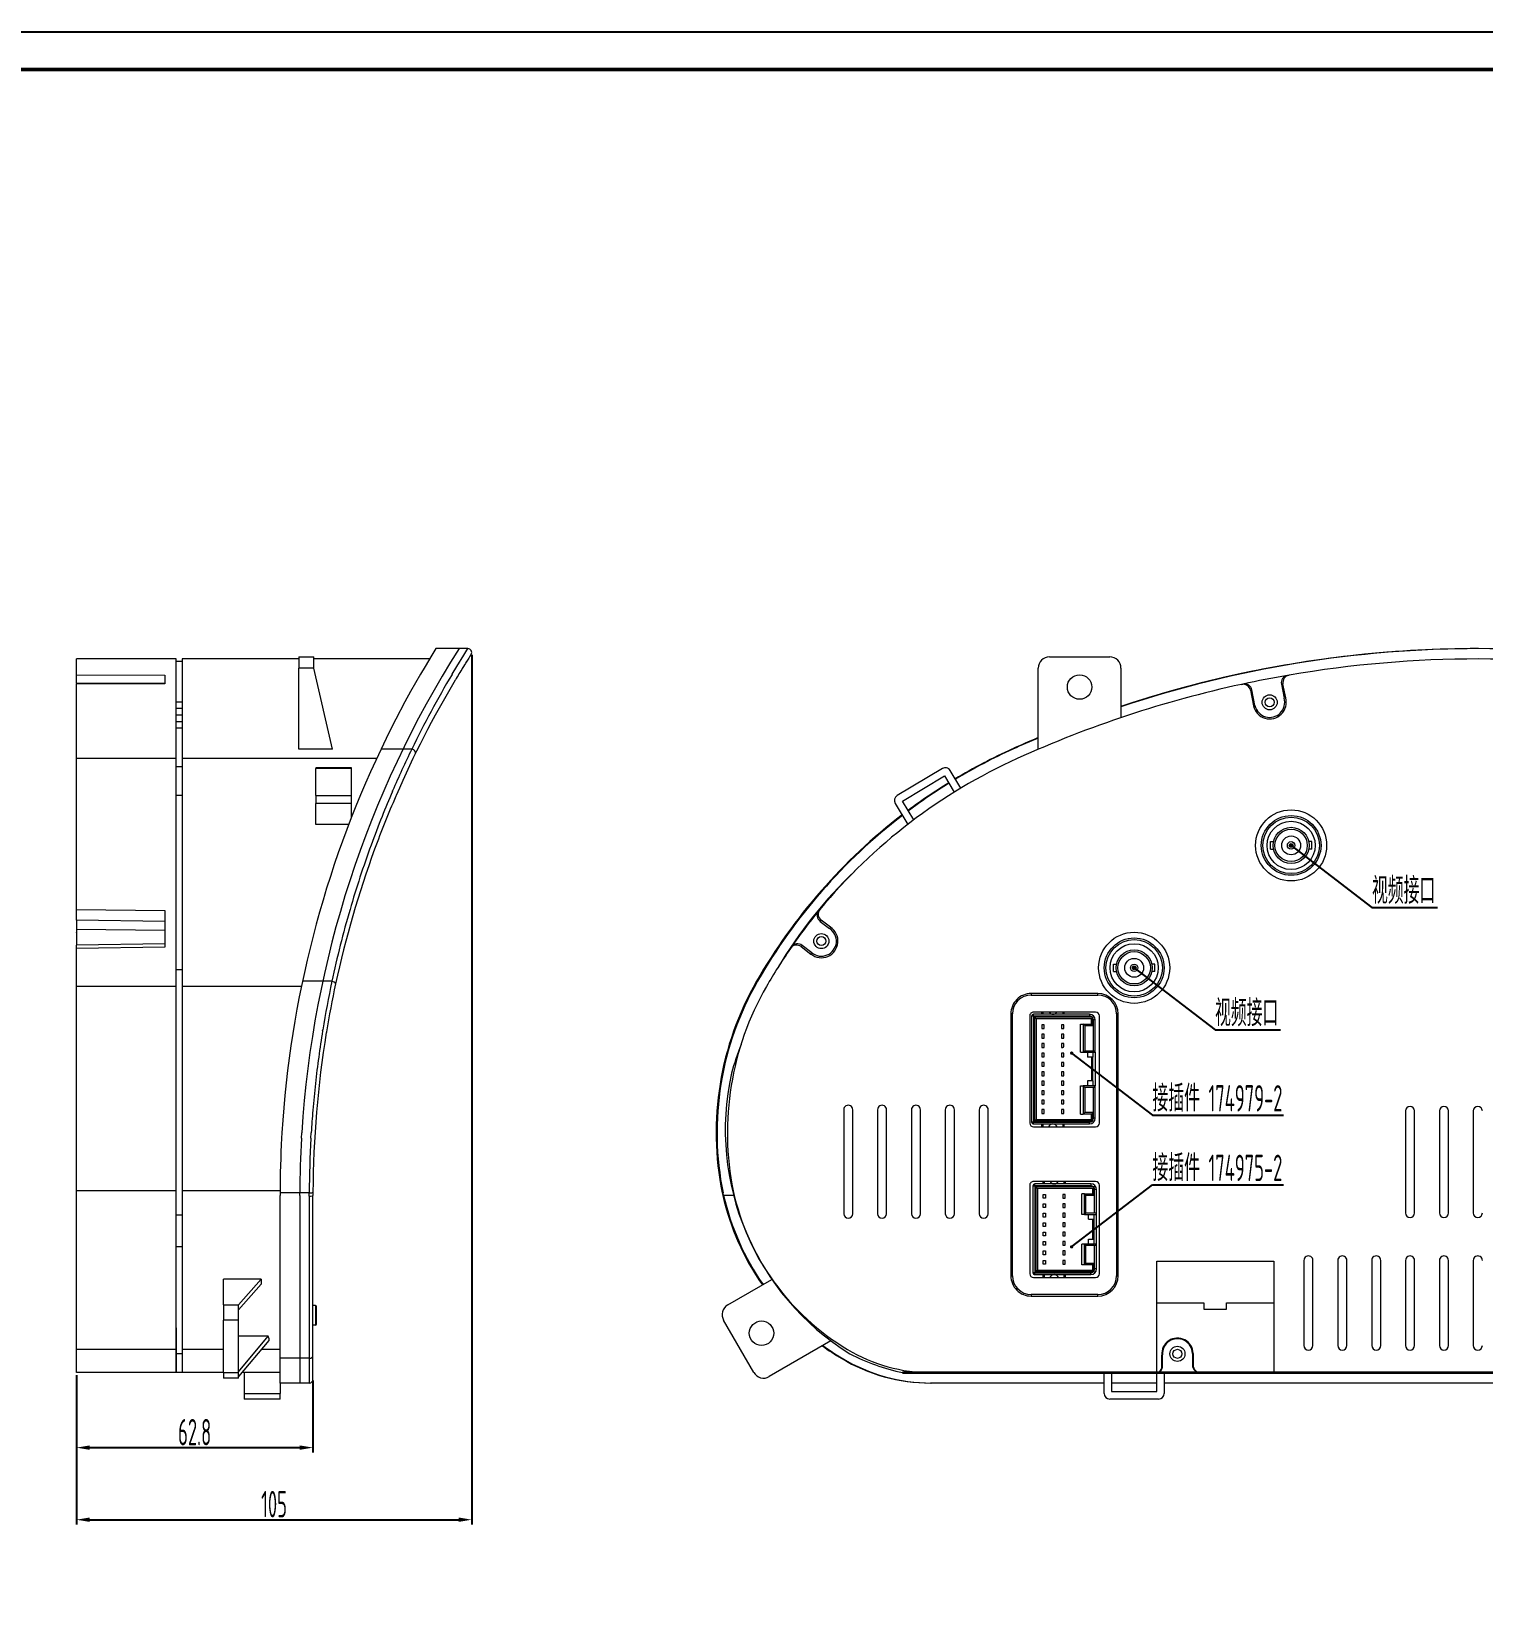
# Model space of a CAD drawing. Header units: millimetres. Extents: x 2768 to 3957, y 940 to 1781.
# Drawn here: x 3321.5 to 3707, y 1360.7 to 1781.2 of the extents above; entities that cross this region are included whole.
import ezdxf

# ---------------------------------------------------------------- set-up
doc = ezdxf.new("R2010")
doc.units = ezdxf.units.MM
for name, color, linetype, lineweight in [('尺寸标注', 2, 'Continuous', 25), ('文字标注', 3, 'Continuous', 25), ('粗实线', 7, 'Continuous', 50), ('细实线', 4, 'Continuous', 25)]:
    doc.layers.add(name, color=color, linetype=linetype, lineweight=lineweight)
doc.styles.add('SGW', font='gbenor.shx', dxfattribs={"width": 0.6, "bigfont": 'hztxt.shx'})
doc.dimstyles.new('线性', dxfattribs={"dimtxt": 7, "dimasz": 3.5, "dimexe": 1.25, "dimexo": 0.625, "dimtad": 1, "dimdsep": 46, "dimtxsty": 'SGW', "dimcen": 2.5, "dimadec": 0, "dimazin": 0, "dimtfac": 1, "dimtmove": 0, "dimatfit": 3, "dimfxl": 0, "dimarcsym": 0})

# ---------------------------------------------------------------- blocks, each defined once
blk = doc.blocks.new('*D8')
at = {"layer": 'Defpoints', "color": 0, "transparency": 16777216}
for p in [(3333.44, 1425.17), (3396.29, 1423.68), (3396.29, 1405.27)]:
    blk.add_point(p, dxfattribs=at)
at = {"layer": '尺寸标注', "color": 0, "lineweight": -2, "transparency": 16777216}
for p, q in [((3333.44, 1424.55), (3333.44, 1404.02)), ((3396.29, 1423.06), (3396.29, 1404.02)), ((3336.94, 1405.27), (3392.79, 1405.27))]:
    blk.add_line(p, q, dxfattribs=at)
at = {"layer": '尺寸标注', "color": 0, "transparency": 16777216}
for points in [[(3336.94, 1405.85), (3336.94, 1404.69), (3333.44, 1405.27)], [(3392.79, 1405.85), (3392.79, 1404.69), (3396.29, 1405.27)]]:
    blk.add_solid(points, dxfattribs=at)
at = {"layer": '尺寸标注', "color": 0, "transparency": 16777216, "insert": (3364.86, 1409.39), "char_height": 7, "attachment_point": 5, "style": 'SGW'}
blk.add_mtext('62.8', dxfattribs=at)
blk = doc.blocks.new('*D9')
at = {"layer": 'Defpoints', "color": 0, "transparency": 16777216}
for p in [(3438.46, 1616.42), (3333.44, 1424.55), (3438.46, 1386.13)]:
    blk.add_point(p, dxfattribs=at)
at = {"layer": '尺寸标注', "color": 0, "lineweight": -2, "transparency": 16777216}
for p, q in [((3438.46, 1615.8), (3438.46, 1384.88)), ((3333.44, 1423.92), (3333.44, 1384.88)), ((3336.94, 1386.13), (3434.96, 1386.13))]:
    blk.add_line(p, q, dxfattribs=at)
at = {"layer": '尺寸标注', "color": 0, "transparency": 16777216}
for points in [[(3336.94, 1386.72), (3336.94, 1385.55), (3333.44, 1386.13)], [(3434.96, 1386.72), (3434.96, 1385.55), (3438.46, 1386.13)]]:
    blk.add_solid(points, dxfattribs=at)
at = {"layer": '尺寸标注', "color": 0, "transparency": 16777216, "insert": (3385.95, 1390.26), "char_height": 7, "attachment_point": 5, "style": 'SGW'}
blk.add_mtext('105', dxfattribs=at)

msp = doc.modelspace()

# ---------------------------------------------------------------- linework, layer by layer
at = {"layer": '粗实线', "color": 7, "lineweight": 0}
for p, q in [((3392.539, 1615.225), (3392.539, 1612.225)), ((3392.539, 1615.225), (3396.539, 1615.225)), ((3396.539, 1612.225), (3396.539, 1615.225)), ((3435.129, 1617.425), (3428.929, 1617.425)), ((3437.457, 1617.425), (3435.129, 1617.425)), ((3591.951, 1615.225), (3607.951, 1615.225)), ((3705.813, 1617.425), (3705.699, 1617.425)), ((3705.802, 1617.425), (3705.813, 1617.425)), ((3333.439, 1610.43), (3333.439, 1614.675)), ((3359.939, 1614.675), (3333.439, 1614.675)), ((3359.939, 1588.235), (3359.939, 1614.675)), ((3361.539, 1613.977), (3359.939, 1613.977)), ((3361.539, 1614.675), (3361.539, 1588.235)), ((3392.54, 1614.675), (3361.539, 1614.675)), ((3361.539, 1613.977), (3361.539, 1603.175)), ((3396.539, 1612.225), (3392.539, 1612.225)), ((3392.539, 1590.687), (3392.539, 1612.225)), ((3401.479, 1590.687), (3396.539, 1612.225)), ((3427.247, 1614.675), (3396.54, 1614.675)), ((3433.226, 1610.554), (3433.257, 1610.606)), ((3435.273, 1611.036), (3435.241, 1610.983)), ((3436.271, 1612.661), (3435.961, 1612.166)), ((3588.951, 1590.687), (3588.951, 1612.225)), ((3610.951, 1612.225), (3610.951, 1599.09)), ((3333.439, 1608.202), (3333.439, 1610.43)), ((3333.439, 1610.43), (3356.939, 1610.36)), ((3333.439, 1608.202), (3333.439, 1608.024)), ((3356.939, 1608.132), (3333.439, 1608.202)), ((3356.939, 1608.11), (3333.439, 1608.024)), ((3356.939, 1608.066), (3333.439, 1607.979)), ((3333.439, 1607.979), (3333.439, 1608.024)), ((3333.439, 1588.235), (3333.439, 1607.979)), ((3356.939, 1610.36), (3356.939, 1608.066)), ((3434.116, 1609.118), (3434.085, 1609.064)), ((3642.954, 1607.926), (3643.358, 1608.013)), ((3645.743, 1606.44), (3645.342, 1606.354)), ((3645.342, 1606.354), (3646.15, 1602.201)), ((3646.551, 1602.286), (3645.743, 1606.44)), ((3653.987, 1608.031), (3653.582, 1607.961)), ((3653.582, 1607.961), (3654.307, 1604.241)), ((3654.706, 1604.334), (3653.987, 1608.031)), ((3655.205, 1610.314), (3655.612, 1610.384)), ((3361.539, 1603.175), (3359.939, 1603.175)), ((3361.539, 1603.175), (3361.539, 1601.571)), ((3646.15, 1602.201), (3646.551, 1602.286)), ((3654.706, 1604.334), (3654.307, 1604.241)), ((3361.539, 1601.571), (3359.939, 1601.571)), ((3361.539, 1599.762), (3359.939, 1599.762)), ((3361.539, 1598.009), (3359.939, 1598.009)), ((3361.539, 1601.571), (3361.539, 1599.762)), ((3361.539, 1599.762), (3361.539, 1598.009)), ((3361.539, 1598.009), (3361.539, 1596.296)), ((3361.539, 1596.296), (3359.939, 1596.296)), ((3361.539, 1596.296), (3361.539, 1595.023)), ((3361.539, 1595.023), (3361.539, 1586.048)), ((3401.479, 1590.687), (3392.539, 1590.687)), ((3420.189, 1590.74), (3414.361, 1590.74)), ((3422.527, 1590.74), (3420.189, 1590.74)), ((3333.439, 1548.171), (3333.439, 1588.235)), ((3359.939, 1588.235), (3333.439, 1588.235)), ((3359.939, 1527.715), (3359.939, 1588.235)), ((3361.539, 1586.048), (3359.939, 1586.048)), ((3361.539, 1588.235), (3361.539, 1527.715)), ((3413.183, 1588.235), (3361.539, 1588.235)), ((3361.539, 1586.048), (3361.539, 1578.444)), ((3397.039, 1585.798), (3397.039, 1585.585)), ((3406.539, 1585.798), (3397.039, 1585.798)), ((3397.039, 1578.395), (3397.039, 1585.585)), ((3406.539, 1585.585), (3397.039, 1585.585)), ((3406.539, 1585.585), (3406.539, 1585.798)), ((3406.539, 1578.395), (3406.539, 1585.585)), ((3563.501, 1585.585), (3551.488, 1578.395)), ((3552.944, 1576.936), (3564.099, 1583.612)), ((3564.099, 1583.612), (3566.667, 1579.323)), ((3568.374, 1580.364), (3565.558, 1585.068)), ((3361.539, 1578.444), (3359.939, 1578.444)), ((3361.539, 1578.444), (3361.539, 1532.176)), ((3397.039, 1578.395), (3397.039, 1577.108)), ((3397.039, 1578.395), (3406.539, 1578.395)), ((3397.039, 1577.108), (3397.039, 1576.338)), ((3406.539, 1577.108), (3406.539, 1578.395)), ((3406.539, 1576.338), (3406.539, 1577.108)), ((3417.373, 1579.476), (3417.456, 1579.669)), ((3418.373, 1578.434), (3418.295, 1578.253)), ((3555.911, 1571.979), (3552.944, 1576.936)), ((3406.539, 1576.338), (3397.039, 1576.338)), ((3397.039, 1570.761), (3397.039, 1576.338)), ((3406.539, 1572.691), (3406.539, 1576.338)), ((3550.972, 1576.338), (3554.31, 1570.761)), ((3405.792, 1570.761), (3397.039, 1570.761)), ((3411.711, 1565.214), (3411.726, 1565.256)), ((3650.651, 1565.175), (3650.651, 1566.175)), ((3650.651, 1566.175), (3651.457, 1566.175)), ((3650.651, 1564.175), (3650.651, 1565.175)), ((3661.651, 1566.175), (3660.846, 1566.175)), ((3661.651, 1565.175), (3661.651, 1566.175)), ((3661.651, 1564.175), (3661.651, 1565.175)), ((3412.665, 1564.172), (3412.656, 1564.147)), ((3650.651, 1564.175), (3651.457, 1564.175)), ((3661.651, 1564.175), (3660.846, 1564.175)), ((3333.439, 1545.302), (3333.439, 1548.171)), ((3333.439, 1548.171), (3356.939, 1547.85)), ((3356.939, 1547.85), (3356.939, 1538.151)), ((3530.699, 1547.873), (3530.964, 1548.194)), ((3333.439, 1545.302), (3333.439, 1542.977)), ((3356.939, 1544.985), (3333.439, 1545.302)), ((3531.297, 1545.325), (3531.036, 1545.008)), ((3531.036, 1545.008), (3533.512, 1543.133)), ((3533.747, 1543.469), (3531.297, 1545.325)), ((3533.747, 1543.469), (3533.512, 1543.133)), ((3333.439, 1542.977), (3333.439, 1539.275)), ((3333.439, 1542.977), (3356.939, 1542.641)), ((3333.44, 1542.087), (3333.439, 1542.111)), ((3333.439, 1542.111), (3333.439, 1542.11)), ((3333.439, 1542.11), (3333.439, 1542.111)), ((3333.439, 1542.11), (3333.439, 1542.111)), ((3333.439, 1542.098), (3333.439, 1542.111)), ((3333.439, 1542.111), (3333.439, 1542.11)), ((3333.439, 1542.11), (3333.439, 1542.111)), ((3333.439, 1542.11), (3333.439, 1542.111)), ((3333.439, 1539.275), (3333.439, 1538.675)), ((3356.939, 1539.013), (3333.439, 1538.675)), ((3333.439, 1537.808), (3333.439, 1538.675)), ((3356.939, 1538.151), (3333.439, 1537.808)), ((3333.439, 1527.715), (3333.439, 1537.808)), ((3523.139, 1537.833), (3523.375, 1538.176)), ((3526.227, 1538.632), (3525.994, 1538.294)), ((3525.994, 1538.294), (3528.583, 1536.333)), ((3528.836, 1536.656), (3526.227, 1538.632)), ((3528.583, 1536.333), (3528.836, 1536.656)), ((3361.539, 1532.176), (3359.939, 1532.176)), ((3361.539, 1532.176), (3361.539, 1490.166)), ((3608.951, 1532.675), (3608.951, 1533.675)), ((3608.951, 1533.675), (3609.756, 1533.675)), ((3608.951, 1531.675), (3608.951, 1532.675)), ((3608.951, 1531.675), (3609.756, 1531.675)), ((3619.951, 1533.675), (3619.146, 1533.675)), ((3619.951, 1531.675), (3619.146, 1531.675)), ((3619.951, 1532.675), (3619.951, 1533.675)), ((3619.951, 1531.675), (3619.951, 1532.675)), ((3333.439, 1488.881), (3333.439, 1527.715)), ((3359.939, 1527.715), (3333.439, 1527.715)), ((3359.939, 1488.881), (3359.939, 1527.715)), ((3361.539, 1527.715), (3361.539, 1488.881)), ((3393.207, 1527.715), (3361.539, 1527.715)), ((3398.861, 1529.085), (3393.493, 1529.085)), ((3401.311, 1529.085), (3398.861, 1529.085)), ((3402.296, 1528.411), (3402.289, 1528.376)), ((3604.801, 1525.844), (3587.101, 1525.844)), ((3587.101, 1525.844), (3587.101, 1525.425)), ((3587.101, 1525.425), (3604.801, 1525.425)), ((3604.801, 1525.425), (3604.801, 1525.844)), ((3582.101, 1520.425), (3581.682, 1520.425)), ((3581.682, 1520.425), (3581.682, 1450.925)), ((3582.101, 1450.925), (3582.101, 1520.425)), ((3586.701, 1519.925), (3586.701, 1491.425)), ((3587.713, 1519.832), (3587.213, 1519.832)), ((3587.213, 1519.832), (3587.213, 1491.732)), ((3604.201, 1520.925), (3587.701, 1520.925)), ((3602.613, 1520.332), (3587.713, 1520.332)), ((3587.713, 1519.832), (3587.713, 1520.332)), ((3602.613, 1519.832), (3587.713, 1519.832)), ((3587.713, 1519.832), (3587.713, 1491.732)), ((3588.013, 1519.532), (3588.013, 1492.032)), ((3603.328, 1519.532), (3588.013, 1519.532)), ((3588.013, 1519.532), (3588.413, 1519.132)), ((3588.413, 1519.132), (3588.413, 1492.432)), ((3603.113, 1519.132), (3588.413, 1519.132)), ((3589.863, 1520.925), (3589.863, 1520.332)), ((3590.163, 1520.925), (3590.163, 1520.332)), ((3595.563, 1520.332), (3595.563, 1520.925)), ((3595.863, 1520.332), (3595.863, 1520.925)), ((3602.613, 1520.332), (3602.613, 1519.832)), ((3603.499, 1519.517), (3603.113, 1519.132)), ((3603.113, 1517.732), (3603.113, 1519.132)), ((3603.513, 1517.332), (3603.513, 1519.268)), ((3604.113, 1518.832), (3603.613, 1518.832)), ((3603.613, 1510.632), (3603.613, 1518.832)), ((3604.113, 1510.232), (3604.113, 1518.832)), ((3605.201, 1491.425), (3605.201, 1519.925)), ((3609.801, 1520.425), (3609.801, 1450.925)), ((3610.22, 1520.425), (3609.801, 1520.425)), ((3610.22, 1450.925), (3610.22, 1520.425)), ((3398.848, 1515.954), (3398.89, 1516.214)), ((3399.877, 1515.711), (3399.836, 1515.463)), ((3589.943, 1517.532), (3589.943, 1516.532)), ((3590.583, 1517.532), (3589.943, 1517.532)), ((3589.943, 1516.532), (3590.583, 1516.532)), ((3589.943, 1515.032), (3589.943, 1514.032)), ((3590.583, 1515.032), (3589.943, 1515.032)), ((3589.943, 1514.032), (3590.583, 1514.032)), ((3590.583, 1516.532), (3590.583, 1517.532)), ((3590.583, 1514.032), (3590.583, 1515.032)), ((3595.143, 1517.532), (3595.143, 1516.532)), ((3595.783, 1517.532), (3595.143, 1517.532)), ((3595.143, 1516.532), (3595.783, 1516.532)), ((3595.143, 1515.032), (3595.143, 1514.032)), ((3595.783, 1515.032), (3595.143, 1515.032)), ((3595.143, 1514.032), (3595.783, 1514.032)), ((3595.783, 1516.532), (3595.783, 1517.532)), ((3595.783, 1514.032), (3595.783, 1515.032)), ((3600.213, 1510.232), (3600.213, 1517.732)), ((3600.213, 1517.732), (3600.913, 1517.732)), ((3600.913, 1517.732), (3603.113, 1517.732)), ((3601.313, 1517.332), (3600.913, 1517.732)), ((3600.913, 1517.732), (3600.913, 1510.232)), ((3601.313, 1517.332), (3603.513, 1517.332)), ((3601.313, 1517.332), (3601.313, 1510.632)), ((3603.513, 1517.332), (3603.113, 1517.732)), ((3589.943, 1512.532), (3589.943, 1511.532)), ((3590.583, 1512.532), (3589.943, 1512.532)), ((3589.943, 1511.532), (3590.583, 1511.532)), ((3589.943, 1510.032), (3589.943, 1509.032)), ((3590.583, 1510.032), (3589.943, 1510.032)), ((3590.583, 1511.532), (3590.583, 1512.532)), ((3590.583, 1509.032), (3590.583, 1510.032)), ((3595.143, 1512.532), (3595.143, 1511.532)), ((3595.783, 1512.532), (3595.143, 1512.532)), ((3595.143, 1511.532), (3595.483, 1511.532)), ((3595.143, 1510.032), (3595.143, 1509.032)), ((3595.783, 1510.032), (3595.143, 1510.032)), ((3595.783, 1511.832), (3595.783, 1512.532)), ((3595.783, 1509.032), (3595.783, 1510.032)), ((3600.213, 1510.232), (3600.913, 1510.232)), ((3600.913, 1510.232), (3601.313, 1510.632)), ((3600.913, 1510.232), (3604.103, 1510.232)), ((3601.313, 1510.632), (3603.613, 1510.632)), ((3602.013, 1510.232), (3602.013, 1508.932)), ((3603.513, 1510.232), (3603.513, 1508.932)), ((3604.103, 1510.232), (3604.113, 1510.232)), ((3604.113, 1510.232), (3604.113, 1501.332)), ((3589.943, 1509.032), (3590.583, 1509.032)), ((3589.943, 1507.532), (3589.943, 1506.532)), ((3590.583, 1507.532), (3589.943, 1507.532)), ((3589.943, 1506.532), (3590.583, 1506.532)), ((3590.583, 1506.532), (3590.583, 1507.532)), ((3595.143, 1509.032), (3595.783, 1509.032)), ((3595.143, 1507.532), (3595.143, 1506.532)), ((3595.783, 1507.532), (3595.143, 1507.532)), ((3595.143, 1506.532), (3595.783, 1506.532)), ((3595.783, 1506.532), (3595.783, 1507.532)), ((3603.513, 1508.932), (3602.013, 1508.932)), ((3603.113, 1508.932), (3603.113, 1502.632)), ((3603.513, 1502.632), (3603.513, 1508.932)), ((3589.943, 1505.032), (3589.943, 1504.032)), ((3590.583, 1505.032), (3589.943, 1505.032)), ((3589.943, 1504.032), (3590.583, 1504.032)), ((3589.943, 1502.532), (3589.943, 1501.532)), ((3590.583, 1502.532), (3589.943, 1502.532)), ((3589.943, 1501.532), (3590.583, 1501.532)), ((3590.583, 1504.032), (3590.583, 1505.032)), ((3590.583, 1501.532), (3590.583, 1502.532)), ((3595.143, 1505.032), (3595.143, 1504.032)), ((3595.783, 1505.032), (3595.143, 1505.032)), ((3595.143, 1504.032), (3595.783, 1504.032)), ((3595.143, 1502.532), (3595.143, 1501.532)), ((3595.783, 1502.532), (3595.143, 1502.532)), ((3595.143, 1501.532), (3595.783, 1501.532)), ((3595.783, 1504.032), (3595.783, 1505.032)), ((3595.783, 1501.532), (3595.783, 1502.532)), ((3600.213, 1501.332), (3600.913, 1501.332)), ((3600.213, 1493.832), (3600.213, 1501.332)), ((3604.103, 1501.332), (3600.913, 1501.332)), ((3600.913, 1501.332), (3601.313, 1500.932)), ((3600.913, 1501.332), (3600.913, 1493.832)), ((3602.013, 1502.632), (3602.013, 1501.332)), ((3603.513, 1502.632), (3602.013, 1502.632)), ((3603.513, 1502.632), (3603.513, 1501.332)), ((3604.113, 1501.332), (3604.103, 1501.332)), ((3604.113, 1492.732), (3604.113, 1501.332)), ((3589.943, 1500.032), (3589.943, 1499.032)), ((3590.583, 1500.032), (3589.943, 1500.032)), ((3589.943, 1499.032), (3590.583, 1499.032)), ((3589.943, 1497.532), (3589.943, 1496.532)), ((3590.583, 1497.532), (3589.943, 1497.532)), ((3590.583, 1499.032), (3590.583, 1500.032)), ((3590.583, 1496.532), (3590.583, 1497.532)), ((3595.143, 1500.032), (3595.143, 1499.032)), ((3595.783, 1500.032), (3595.143, 1500.032)), ((3595.143, 1499.032), (3595.783, 1499.032)), ((3595.143, 1497.532), (3595.143, 1496.532)), ((3595.783, 1497.532), (3595.143, 1497.532)), ((3595.783, 1499.032), (3595.783, 1500.032)), ((3595.783, 1496.532), (3595.783, 1497.532)), ((3603.613, 1500.932), (3601.313, 1500.932)), ((3601.313, 1500.932), (3601.313, 1494.232)), ((3603.613, 1492.732), (3603.613, 1500.932)), ((3537.282, 1494.975), (3537.282, 1467.375)), ((3539.682, 1467.375), (3539.682, 1494.975)), ((3546.282, 1494.975), (3546.282, 1467.375)), ((3548.682, 1467.375), (3548.682, 1494.975)), ((3555.282, 1494.975), (3555.282, 1467.375)), ((3557.682, 1467.375), (3557.682, 1494.975)), ((3564.282, 1494.975), (3564.282, 1467.375)), ((3566.682, 1467.375), (3566.682, 1494.975)), ((3573.282, 1494.975), (3573.282, 1467.375)), ((3575.682, 1467.375), (3575.682, 1494.975)), ((3589.943, 1496.532), (3590.583, 1496.532)), ((3589.943, 1495.032), (3589.943, 1494.032)), ((3590.583, 1495.032), (3589.943, 1495.032)), ((3589.943, 1494.032), (3590.583, 1494.032)), ((3590.583, 1494.032), (3590.583, 1495.032)), ((3595.143, 1496.532), (3595.783, 1496.532)), ((3595.143, 1495.032), (3595.143, 1494.032)), ((3595.783, 1495.032), (3595.143, 1495.032)), ((3595.143, 1494.032), (3595.783, 1494.032)), ((3595.783, 1494.032), (3595.783, 1495.032)), ((3600.213, 1493.832), (3600.913, 1493.832)), ((3601.313, 1494.232), (3600.913, 1493.832)), ((3603.113, 1493.832), (3600.913, 1493.832)), ((3603.513, 1494.232), (3601.313, 1494.232)), ((3603.513, 1494.232), (3603.113, 1493.832)), ((3603.113, 1492.432), (3603.113, 1493.832)), ((3603.513, 1492.296), (3603.513, 1494.232)), ((3686.551, 1494.675), (3686.551, 1467.575)), ((3688.951, 1467.575), (3688.951, 1494.675)), ((3695.551, 1494.675), (3695.551, 1467.575)), ((3697.951, 1467.575), (3697.951, 1494.675)), ((3704.551, 1494.675), (3704.551, 1467.575)), ((3333.439, 1473.455), (3333.439, 1488.881)), ((3359.939, 1473.455), (3359.939, 1488.881)), ((3361.539, 1490.166), (3361.539, 1466.983)), ((3361.539, 1488.881), (3361.539, 1473.455)), ((3388.052, 1488.881), (3387.969, 1487.465)), ((3393.223, 1487.399), (3393.312, 1488.881)), ((3393.223, 1487.399), (3393.312, 1488.881)), ((3395.729, 1487.409), (3395.816, 1488.881)), ((3587.713, 1491.732), (3587.213, 1491.732)), ((3587.701, 1490.425), (3604.201, 1490.425)), ((3587.713, 1491.732), (3602.613, 1491.732)), ((3587.713, 1491.232), (3587.713, 1491.732)), ((3587.713, 1491.232), (3602.613, 1491.232)), ((3588.013, 1492.032), (3588.413, 1492.432)), ((3588.013, 1492.032), (3603.328, 1492.032)), ((3588.413, 1492.432), (3603.113, 1492.432)), ((3589.863, 1491.232), (3589.863, 1490.425)), ((3590.163, 1491.232), (3590.163, 1490.425)), ((3595.563, 1490.425), (3595.563, 1491.232)), ((3595.863, 1490.425), (3595.863, 1491.232)), ((3602.613, 1491.232), (3602.613, 1491.732)), ((3603.499, 1492.046), (3603.113, 1492.432)), ((3604.113, 1492.732), (3603.613, 1492.732)), ((3333.439, 1431.345), (3333.439, 1473.455)), ((3359.939, 1473.455), (3333.439, 1473.455)), ((3359.939, 1431.345), (3359.939, 1473.455)), ((3361.539, 1473.455), (3361.539, 1431.345)), ((3387.543, 1473.455), (3361.539, 1473.455)), ((3387.541, 1472.887), (3387.539, 1472.227)), ((3387.539, 1428.985), (3387.539, 1472.227)), ((3392.791, 1472.887), (3387.541, 1472.887)), ((3392.789, 1472.226), (3392.791, 1472.887)), ((3392.789, 1472.226), (3392.789, 1428.985)), ((3395.291, 1472.887), (3392.791, 1472.887)), ((3395.289, 1471.997), (3395.291, 1472.887)), ((3395.289, 1471.997), (3395.289, 1428.985)), ((3396.291, 1473.089), (3396.289, 1472.225)), ((3396.289, 1429.844), (3396.289, 1472.225)), ((3504.989, 1472.887), (3505.137, 1472.226)), ((3505.389, 1472.226), (3505.137, 1472.226)), ((3505.389, 1472.227), (3505.24, 1472.887)), ((3508.033, 1472.227), (3505.389, 1472.227)), ((3586.701, 1474.925), (3586.701, 1451.425)), ((3587.548, 1474.8), (3588.048, 1474.8)), ((3587.548, 1474.8), (3587.548, 1451.7)), ((3604.201, 1475.925), (3587.701, 1475.925)), ((3602.948, 1475.3), (3588.048, 1475.3)), ((3588.048, 1474.8), (3588.048, 1475.3)), ((3602.948, 1474.8), (3588.048, 1474.8)), ((3588.048, 1474.8), (3588.048, 1451.7)), ((3603.662, 1474.5), (3588.348, 1474.5)), ((3588.348, 1474.5), (3588.748, 1474.1)), ((3588.348, 1474.5), (3588.348, 1452)), ((3603.448, 1474.1), (3588.748, 1474.1)), ((3588.748, 1474.1), (3588.748, 1452.4)), ((3590.198, 1475.925), (3590.198, 1475.3)), ((3590.278, 1472.5), (3590.918, 1472.5)), ((3590.278, 1471.5), (3590.278, 1472.5)), ((3590.498, 1475.925), (3590.498, 1475.3)), ((3590.918, 1472.5), (3590.918, 1471.5)), ((3595.478, 1472.5), (3595.478, 1471.5)), ((3596.118, 1472.5), (3595.478, 1472.5)), ((3595.898, 1475.3), (3595.898, 1475.925)), ((3596.118, 1471.5), (3596.118, 1472.5)), ((3596.198, 1475.3), (3596.198, 1475.925)), ((3601.248, 1472.7), (3600.548, 1472.7)), ((3600.548, 1467.2), (3600.548, 1472.7)), ((3601.248, 1472.7), (3603.448, 1472.7)), ((3601.648, 1472.3), (3601.248, 1472.7)), ((3601.248, 1467.2), (3601.248, 1472.7)), ((3601.648, 1472.3), (3603.848, 1472.3)), ((3601.648, 1467.6), (3601.648, 1472.3)), ((3602.948, 1475.3), (3602.948, 1474.8)), ((3603.833, 1474.486), (3603.448, 1474.1)), ((3603.448, 1472.7), (3603.448, 1474.1)), ((3603.848, 1472.3), (3603.448, 1472.7)), ((3603.848, 1472.3), (3603.848, 1474.236)), ((3603.948, 1467.6), (3603.948, 1473.8)), ((3604.448, 1473.8), (3603.948, 1473.8)), ((3604.448, 1467.2), (3604.448, 1473.8)), ((3605.201, 1451.425), (3605.201, 1474.925)), ((3590.918, 1471.5), (3590.278, 1471.5)), ((3590.278, 1470), (3590.918, 1470)), ((3590.278, 1469), (3590.278, 1470)), ((3590.918, 1469), (3590.278, 1469)), ((3590.918, 1470), (3590.918, 1469)), ((3595.478, 1471.5), (3596.118, 1471.5)), ((3595.478, 1470), (3595.478, 1469)), ((3596.118, 1470), (3595.478, 1470)), ((3595.478, 1469), (3596.118, 1469)), ((3596.118, 1469), (3596.118, 1470)), ((3601.648, 1467.6), (3601.248, 1467.2)), ((3601.648, 1467.6), (3603.948, 1467.6)), ((3361.539, 1466.983), (3359.939, 1466.983)), ((3361.539, 1466.983), (3361.539, 1458.553)), ((3590.278, 1467.5), (3590.918, 1467.5)), ((3590.278, 1466.5), (3590.278, 1467.5)), ((3590.918, 1466.5), (3590.278, 1466.5)), ((3590.278, 1465), (3590.918, 1465)), ((3590.278, 1464), (3590.278, 1465)), ((3590.918, 1464), (3590.278, 1464)), ((3590.918, 1467.5), (3590.918, 1466.5)), ((3590.918, 1465), (3590.918, 1464)), ((3595.478, 1467.5), (3595.478, 1466.5)), ((3596.118, 1467.5), (3595.478, 1467.5)), ((3595.478, 1466.5), (3596.118, 1466.5)), ((3595.478, 1465), (3595.478, 1464)), ((3596.118, 1465), (3595.478, 1465)), ((3595.478, 1464), (3596.118, 1464)), ((3596.118, 1466.5), (3596.118, 1467.5)), ((3596.118, 1464), (3596.118, 1465)), ((3601.248, 1467.2), (3600.548, 1467.2)), ((3601.248, 1467.2), (3604.438, 1467.2)), ((3602.348, 1465.9), (3602.348, 1467.2)), ((3602.348, 1465.9), (3603.848, 1465.9)), ((3603.448, 1460.6), (3603.448, 1465.9)), ((3603.848, 1465.9), (3603.848, 1467.2)), ((3603.848, 1460.6), (3603.848, 1465.9)), ((3604.438, 1467.2), (3604.448, 1467.2)), ((3604.448, 1459.3), (3604.448, 1467.2)), ((3590.278, 1462.5), (3590.918, 1462.5)), ((3590.278, 1461.5), (3590.278, 1462.5)), ((3590.918, 1461.5), (3590.278, 1461.5)), ((3590.278, 1460), (3590.918, 1460)), ((3590.278, 1459), (3590.278, 1460)), ((3590.918, 1462.5), (3590.918, 1461.5)), ((3590.918, 1460), (3590.918, 1459)), ((3595.478, 1462.5), (3595.478, 1461.5)), ((3596.118, 1462.5), (3595.478, 1462.5)), ((3595.478, 1461.5), (3596.118, 1461.5)), ((3595.478, 1460), (3595.478, 1459)), ((3596.118, 1460), (3595.478, 1460)), ((3596.118, 1461.5), (3596.118, 1462.5)), ((3596.118, 1459), (3596.118, 1460)), ((3601.248, 1459.3), (3600.548, 1459.3)), ((3600.548, 1453.8), (3600.548, 1459.3)), ((3604.438, 1459.3), (3601.248, 1459.3)), ((3601.248, 1453.8), (3601.248, 1459.3)), ((3601.248, 1459.3), (3601.648, 1458.9)), ((3602.348, 1460.6), (3603.848, 1460.6)), ((3602.348, 1459.3), (3602.348, 1460.6)), ((3603.848, 1459.3), (3603.848, 1460.6)), ((3604.448, 1459.3), (3604.438, 1459.3)), ((3604.448, 1452.7), (3604.448, 1459.3)), ((3361.539, 1458.553), (3359.939, 1458.553)), ((3361.539, 1458.553), (3361.539, 1430.175)), ((3590.918, 1459), (3590.278, 1459)), ((3590.278, 1457.5), (3590.918, 1457.5)), ((3590.278, 1456.5), (3590.278, 1457.5)), ((3590.918, 1456.5), (3590.278, 1456.5)), ((3590.278, 1455), (3590.918, 1455)), ((3590.278, 1454), (3590.278, 1455)), ((3590.918, 1457.5), (3590.918, 1456.5)), ((3590.918, 1455), (3590.918, 1454)), ((3595.478, 1459), (3596.118, 1459)), ((3595.478, 1457.5), (3595.478, 1456.5)), ((3596.118, 1457.5), (3595.478, 1457.5)), ((3595.478, 1456.5), (3596.118, 1456.5)), ((3595.478, 1455), (3595.478, 1454)), ((3596.118, 1455), (3595.478, 1455)), ((3596.118, 1456.5), (3596.118, 1457.5)), ((3596.118, 1454), (3596.118, 1455)), ((3603.948, 1458.9), (3601.648, 1458.9)), ((3601.648, 1454.2), (3601.648, 1458.9)), ((3603.948, 1452.7), (3603.948, 1458.9)), ((3659.551, 1454.975), (3659.551, 1432.375)), ((3661.951, 1432.375), (3661.951, 1454.975)), ((3668.551, 1454.975), (3668.551, 1432.375)), ((3670.951, 1432.375), (3670.951, 1454.975)), ((3677.551, 1454.975), (3677.551, 1432.375)), ((3679.951, 1432.375), (3679.951, 1454.975)), ((3686.551, 1454.975), (3686.551, 1432.375)), ((3688.951, 1432.375), (3688.951, 1454.975)), ((3695.551, 1454.975), (3695.551, 1432.375)), ((3697.951, 1432.375), (3697.951, 1454.975)), ((3704.551, 1454.975), (3704.551, 1432.375)), ((3581.682, 1450.925), (3582.101, 1450.925)), ((3588.048, 1451.7), (3587.548, 1451.7)), ((3588.048, 1451.7), (3602.948, 1451.7)), ((3588.048, 1451.2), (3588.048, 1451.7)), ((3588.048, 1451.2), (3602.948, 1451.2)), ((3588.348, 1452), (3588.748, 1452.4)), ((3588.348, 1452), (3603.662, 1452)), ((3588.748, 1452.4), (3603.448, 1452.4)), ((3590.198, 1451.2), (3590.198, 1450.425)), ((3590.918, 1454), (3590.278, 1454)), ((3590.498, 1451.2), (3590.498, 1450.425)), ((3595.478, 1454), (3596.118, 1454)), ((3595.898, 1450.425), (3595.898, 1451.2)), ((3596.198, 1450.425), (3596.198, 1451.2)), ((3601.248, 1453.8), (3600.548, 1453.8)), ((3601.648, 1454.2), (3601.248, 1453.8)), ((3603.448, 1453.8), (3601.248, 1453.8)), ((3603.848, 1454.2), (3601.648, 1454.2)), ((3602.948, 1451.2), (3602.948, 1451.7)), ((3603.848, 1454.2), (3603.448, 1453.8)), ((3603.448, 1452.4), (3603.448, 1453.8)), ((3603.833, 1452.015), (3603.448, 1452.4)), ((3603.848, 1452.264), (3603.848, 1454.2)), ((3604.448, 1452.7), (3603.948, 1452.7)), ((3609.801, 1450.925), (3610.22, 1450.925)), ((3620.451, 1425.229), (3620.451, 1454.775)), ((3620.451, 1454.775), (3651.551, 1454.775)), ((3651.551, 1454.775), (3651.551, 1425.175)), ((3382.532, 1449.974), (3372.539, 1449.974)), ((3372.539, 1443.18), (3372.539, 1449.974)), ((3376.539, 1443.18), (3382.532, 1449.974)), ((3382.539, 1448.683), (3376.539, 1441.881)), ((3382.532, 1449.974), (3382.539, 1449.828)), ((3382.539, 1449.828), (3382.539, 1448.683)), ((3506.486, 1443.179), (3518.193, 1449.941)), ((3587.701, 1450.425), (3604.201, 1450.425)), ((3372.539, 1443.18), (3372.539, 1440.582)), ((3372.539, 1443.18), (3376.539, 1443.18)), ((3376.539, 1440.582), (3376.539, 1443.18)), ((3396.942, 1442.965), (3396.29, 1442.971)), ((3396.942, 1442.965), (3396.29, 1442.971)), ((3396.942, 1442.965), (3396.29, 1442.971)), ((3396.942, 1442.965), (3396.29, 1442.971)), ((3396.942, 1442.965), (3396.29, 1442.971)), ((3396.942, 1442.965), (3396.29, 1442.971)), ((3396.942, 1442.965), (3396.942, 1440.375)), ((3397.239, 1440.375), (3397.239, 1442.665)), ((3604.801, 1445.925), (3587.101, 1445.925)), ((3587.101, 1445.925), (3587.101, 1445.505)), ((3587.101, 1445.505), (3604.801, 1445.505)), ((3604.801, 1445.505), (3604.801, 1445.925)), ((3620.451, 1443.675), (3633.001, 1443.675)), ((3633.001, 1443.675), (3633.001, 1442.075)), ((3639.001, 1443.675), (3651.551, 1443.675)), ((3639.001, 1442.075), (3639.001, 1443.675)), ((3372.539, 1440.582), (3372.539, 1439.081)), ((3372.539, 1425.226), (3372.539, 1439.081)), ((3376.539, 1439.081), (3372.539, 1439.081)), ((3376.539, 1439.081), (3376.539, 1440.582)), ((3376.539, 1425.226), (3376.539, 1439.081)), ((3396.942, 1440.375), (3396.942, 1437.784)), ((3397.239, 1438.084), (3397.239, 1440.375)), ((3513.391, 1425.226), (3505.388, 1439.081)), ((3633.001, 1442.075), (3639.001, 1442.075)), ((3359.939, 1437.063), (3359.939, 1430.175)), ((3384.381, 1434.841), (3376.539, 1434.841)), ((3376.539, 1425.428), (3384.381, 1434.841)), ((3384.539, 1434.294), (3384.381, 1434.841)), ((3384.539, 1434.294), (3384.539, 1433.732)), ((3396.942, 1437.784), (3396.29, 1437.778)), ((3333.439, 1425.175), (3333.439, 1431.345)), ((3359.939, 1431.345), (3333.439, 1431.345)), ((3359.939, 1425.175), (3359.939, 1431.345)), ((3361.539, 1430.175), (3359.939, 1430.175)), ((3359.939, 1430.175), (3359.939, 1425.175)), ((3372.539, 1431.345), (3361.539, 1431.345)), ((3361.539, 1430.175), (3361.539, 1425.175)), ((3384.539, 1433.732), (3376.539, 1424.129)), ((3387.539, 1431.345), (3382.551, 1431.345)), ((3396.289, 1423.425), (3396.289, 1429.844)), ((3533.908, 1433.612), (3517.489, 1424.129)), ((3621.783, 1429.858), (3621.963, 1429.865)), ((3621.783, 1426.675), (3621.783, 1429.858)), ((3621.963, 1426.675), (3621.963, 1429.865)), ((3630.129, 1430.305), (3629.949, 1430.302)), ((3629.949, 1430.302), (3629.949, 1427.175)), ((3630.129, 1430.305), (3630.129, 1427.175)), ((3387.539, 1422.425), (3387.539, 1428.985)), ((3392.789, 1428.985), (3387.539, 1428.985)), ((3392.789, 1428.985), (3392.789, 1422.425)), ((3395.289, 1428.985), (3392.789, 1428.985)), ((3395.289, 1428.985), (3395.289, 1422.425)), ((3621.783, 1426.675), (3621.963, 1426.675)), ((3629.949, 1427.175), (3630.129, 1427.175)), ((3359.939, 1425.175), (3333.439, 1425.175)), ((3361.539, 1425.175), (3359.939, 1425.175)), ((3372.539, 1425.175), (3361.539, 1425.175)), ((3372.539, 1425.226), (3372.539, 1423.727)), ((3372.539, 1425.226), (3376.539, 1425.226)), ((3376.539, 1423.727), (3372.539, 1423.727)), ((3376.539, 1423.727), (3376.539, 1425.226)), ((3387.539, 1425.175), (3377.411, 1425.175)), ((3378.039, 1425.175), (3378.039, 1419.675)), ((3387.539, 1422.425), (3387.539, 1419.675)), ((3392.789, 1422.425), (3387.539, 1422.425)), ((3395.289, 1422.425), (3392.789, 1422.425)), ((3606.451, 1422.425), (3560.329, 1422.425)), ((3565.071, 1425.175), (3560.577, 1425.175)), ((3620.053, 1425.175), (3560.581, 1425.175)), ((3606.451, 1422.425), (3560.581, 1422.425)), ((3606.451, 1419.675), (3606.451, 1425.175)), ((3608.451, 1425.175), (3608.451, 1420.175)), ((3620.451, 1422.425), (3608.451, 1422.425)), ((3620.451, 1422.425), (3608.451, 1422.425)), ((3620.463, 1425.175), (3620.053, 1425.175)), ((3620.451, 1425.229), (3620.451, 1425.184)), ((3620.451, 1420.175), (3620.451, 1425.175)), ((3620.463, 1425.175), (3631.949, 1425.175)), ((3622.451, 1425.175), (3622.451, 1419.675)), ((3789.451, 1422.425), (3622.451, 1422.425)), ((3789.451, 1422.425), (3622.451, 1422.425)), ((3632.129, 1425.175), (3631.949, 1425.175)), ((3651.551, 1425.175), (3632.129, 1425.175)), ((3747.951, 1425.175), (3651.551, 1425.175)), ((3378.039, 1419.675), (3378.039, 1418.175)), ((3378.039, 1419.675), (3387.539, 1419.675)), ((3387.539, 1418.175), (3378.039, 1418.175)), ((3387.539, 1418.175), (3387.539, 1419.675)), ((3620.951, 1418.175), (3607.951, 1418.175)), ((3608.451, 1420.175), (3620.451, 1420.175))]:
    msp.add_line(p, q, dxfattribs=at)
at = {"layer": '粗实线', "color": 7, "lineweight": 35}
msp.add_line((3552.925, 1425.175), (3859.223, 1425.175), dxfattribs=at)
at = {"layer": '粗实线'}
msp.add_lwpolyline([(2793.457, 1771.241), (3947.457, 1771.241), (3947.457, 950.241), (2793.457, 950.241)], dxfattribs=at)
at = {"layer": '粗实线', "color": 7, "lineweight": 0}
for points in [[(3428.929, 1617.425), (3427.867, 1615.702), (3426.06, 1612.692), (3424.864, 1610.651)], [(3433.257, 1610.606), (3434.494, 1612.665), (3436.36, 1615.695), (3437.457, 1617.425)], [(3424.864, 1610.651), (3422.231, 1606.022), (3420.733, 1603.29), (3418.305, 1598.694), (3416.37, 1594.871), (3414.361, 1590.74)], [(3402.289, 1528.376), (3402.286, 1528.496), (3402.157, 1528.704), (3401.938, 1528.87), (3401.489, 1529.048), (3401.333, 1529.082), (3401.32, 1529.084), (3401.311, 1529.084)], [(3395.289, 1471.997), (3395.599, 1472.008), (3396.094, 1472.09), (3396.245, 1472.157), (3396.283, 1472.199), (3396.289, 1472.225)], [(3395.291, 1472.887), (3395.95, 1472.935), (3396.188, 1472.998), (3396.26, 1473.038), (3396.28, 1473.059), (3396.291, 1473.089)]]:
    msp.add_lwpolyline(points, dxfattribs=at)
for centre, radius in [((3599.951, 1607.225), 3.25), ((3650.451, 1603.175), 2), ((3650.451, 1603.175), 1.2), ((3656.151, 1565.175), 9.437), ((3656.151, 1565.175), 7.937), ((3656.151, 1565.175), 7.5), ((3656.151, 1565.175), 6.4), ((3656.151, 1565.175), 4.8), ((3656.151, 1565.175), 4.3), ((3656.151, 1565.175), 2.5), ((3656.151, 1565.175), 1), ((3656.151, 1565.175), 1), ((3656.151, 1565.175), 0.5), ((3531.351, 1539.767), 2), ((3531.351, 1539.767), 1.2), ((3614.451, 1532.675), 9.437), ((3614.451, 1532.675), 7.937), ((3614.451, 1532.675), 7.5), ((3614.451, 1532.675), 6.4), ((3614.451, 1532.675), 4.8), ((3614.451, 1532.675), 4.3), ((3614.451, 1532.675), 2.5), ((3614.451, 1532.675), 1), ((3614.451, 1532.675), 1), ((3614.451, 1532.675), 0.5), ((3515.451, 1435.655), 3.25), ((3625.951, 1430.175), 2), ((3625.951, 1430.175), 1.2)]:
    msp.add_circle(centre, radius, dxfattribs=at)
for centre, radius, start, end in [((3663.439, 1472.077), 270.65, 147.51821, 176.4403), ((3663.439, 1472.077), 270.65, 147.51821, 176.4403), ((3663.439, 1472.077), 267.15, 147.4314, 147.94224), ((3437.457, 1616.425), 1, 327.43137, 90), ((3591.951, 1612.225), 3, 90, 180.00001), ((3607.951, 1612.225), 3, 0, 90), ((3705.684, 1317.425), 300, 89.99696, 108.40799), ((3705.935, 1317.425), 300, 89.99696, 108.45829), ((3705.582, 1318.388), 299.036, 89.97746, 102.14076), ((3705.967, 1317.425), 300, 71.54168, 90.00304), ((3664.096, 1473.093), 268.694, 149.23025, 154.03344), ((3663.439, 1472.077), 267.15, 148.74278, 149.13804), ((3637.057, 1488.815), 235.914, 147.98653, 148.893), ((3435.843, 1612.927), 0.504, 320.19897, 328.1268), ((3705.508, 1317.792), 299.603, 102.22291, 108.39765), ((3705.935, 1317.425), 297.25, 89.99694, 99.74698), ((3705.967, 1317.425), 297.25, 80.30587, 90.00306), ((3663.439, 1472.077), 267.15, 149.15129, 156.53949), ((3705.935, 1317.425), 297.25, 102.23248, 114.34896), ((3643.378, 1605.971), 2, 11.02323, 102.23286), ((3705.935, 1317.425), 297.25, 99.8266, 102.15286), ((3643.779, 1606.058), 2, 11.02485, 102.15479), ((3655.546, 1608.343), 2, 99.82623, 191.00659), ((3655.95, 1608.412), 2, 99.745, 191.005), ((3650.451, 1603.175), 4.41, 192.74954, 15.24298), ((3650.451, 1603.175), 4, 192.83631, 15.45459), ((3705.684, 1317.425), 300, 112.89911, 114.349), ((3707.017, 1314.496), 303.218, 112.91566, 114.3468), ((3663.439, 1472.077), 275.9, 154.52649, 176.50813), ((3666.93, 1472.104), 271.676, 154.10766, 156.67599), ((3643.507, 1454.865), 149.15, 114.35661, 120.90797), ((3643.759, 1454.865), 149.15, 114.35661, 120.99082), ((3705.935, 1317.425), 300, 112.95116, 114.349), ((3643.759, 1454.865), 146.4, 114.35668, 140.39481), ((3564.271, 1584.298), 1.5, 30.90121, 120.90121), ((3643.507, 1454.865), 149.15, 121.67598, 126.67933), ((3643.759, 1454.865), 149.15, 121.75939, 126.76309), ((3663.439, 1472.077), 267.15, 156.58184, 159.83475), ((3666.124, 1472.468), 270.791, 156.72361, 158.24106), ((3552.259, 1577.108), 1.5, 120.90121, 210.90121), ((3666.507, 1472.317), 271.203, 158.2414, 159.95903), ((3643.507, 1454.865), 149.15, 127.45212, 150.15721), ((3643.759, 1454.865), 149.15, 127.53602, 150.15721), ((3667.05, 1472.128), 271.778, 159.9702, 163.75187), ((3663.439, 1472.077), 267.15, 159.84046, 167.82668), ((3625.18, 1469.67), 122.823, 133.75992, 149.13825), ((3666.223, 1472.392), 270.91, 163.75649, 167.92042), ((3643.759, 1454.865), 146.4, 140.55771, 145.31518), ((3532.244, 1546.602), 2, 140.55677, 232.85215), ((3532.505, 1546.919), 2, 140.39237, 232.85077), ((3531.351, 1539.767), 4.41, 231.12617, 57.08832), ((3525.02, 1537.037), 2, 52.86971, 145.31763), ((3531.351, 1539.767), 4, 231.03942, 57.29993), ((3643.759, 1454.865), 146.4, 145.4781, 150.15814), ((3524.787, 1536.699), 2, 52.86823, 145.47925), ((3670.76, 1471.742), 275.483, 167.98584, 170.71006), ((3663.439, 1472.077), 267.15, 167.83432, 170.59966), ((3583.935, 1488.881), 80.55, 150.05841, 191.45339), ((3584.186, 1488.881), 80.55, 150.05841, 191.45339), ((3584.186, 1488.881), 77.8, 150.05667, 191.43675), ((3587.101, 1520.425), 5.419, 90, 180.00001), ((3587.101, 1520.425), 5, 90, 179.99999), ((3604.801, 1520.425), 5.419, 0, 90), ((3604.801, 1520.425), 5, 360, 90), ((3587.701, 1519.925), 1, 90, 180.00001), ((3587.713, 1519.832), 0.5, 90, 180.00001), ((3592.863, 1521.532), 1.2, 210.38293, 329.61706), ((3602.613, 1518.832), 1.5, 360, 90), ((3602.613, 1518.832), 1, 44.427, 90), ((3603.326, 1518.503), 1.029, 80.34428, 89.93243), ((3601.537, 1519.279), 1.977, 359.67993, 6.93111), ((3602.613, 1518.832), 1, 360, 25.84193), ((3604.201, 1519.925), 1, 0, 90), ((3663.439, 1472.077), 267.15, 170.6536, 179.78291), ((3669.968, 1471.892), 274.677, 170.7691, 173.71455), ((3625.18, 1469.67), 122.823, 159.67314, 163.44092), ((3595.483, 1511.832), 0.3, 270, 0), ((3603.613, 1510.132), 0.5, 11.53738, 89.99896), ((3670.356, 1471.87), 275.065, 173.71887, 175.21163), ((3575.815, 1489.671), 69.991, 167.62098, 238.21818), ((3603.613, 1501.432), 0.5, 270.00104, 348.46262), ((3671.39, 1471.76), 276.105, 175.20678, 176.44473), ((3538.482, 1494.975), 1.2, 0, 180.00001), ((3547.482, 1494.975), 1.2, 0, 180.00001), ((3556.482, 1494.975), 1.2, 0, 180.00001), ((3565.482, 1494.975), 1.2, 0, 180.00001), ((3574.482, 1494.975), 1.2, 0, 180.00001), ((3687.751, 1494.675), 1.2, 360, 179.99999), ((3696.751, 1494.675), 1.2, 360, 179.99999), ((3705.751, 1494.675), 1.2, 360, 179.99999), ((3587.701, 1491.425), 1, 180.00001, 270), ((3587.713, 1491.732), 0.5, 180.00001, 270), ((3592.863, 1490.032), 1.2, 19.12053, 160.87946), ((3592.863, 1490.032), 1.2, 19.12073, 160.87925), ((3602.613, 1492.732), 1.5, 270, 0), ((3602.613, 1492.732), 1, 270, 315.573), ((3603.326, 1493.059), 1.028, 270.06407, 279.65933), ((3601.537, 1492.285), 1.977, 353.06899, 0.31998), ((3602.613, 1492.732), 1, 334.15807, 360), ((3604.201, 1491.425), 1, 270, 0), ((3663.439, 1472.077), 275.9, 176.8027, 179.83191), ((3663.439, 1472.077), 270.65, 176.75465, 179.82866), ((3663.439, 1472.077), 270.65, 176.75465, 179.82866), ((3670.284, 1471.864), 274.994, 176.75934, 179.78694), ((3571.551, 1487.513), 68.15, 192.96244, 214.93222), ((3571.802, 1487.513), 68.15, 192.96119, 214.82598), ((3571.802, 1487.513), 65.4, 192.41269, 239.18607), ((3587.701, 1474.925), 1, 90, 180.00001), ((3588.048, 1474.8), 0.5, 90, 180.00001), ((3593.198, 1476.5), 1.2, 208.65784, 331.34216), ((3602.948, 1473.8), 1.5, 360, 90), ((3602.948, 1473.8), 1, 44.427, 90), ((3603.661, 1473.472), 1.028, 80.34067, 89.93594), ((3601.871, 1474.247), 1.977, 359.68079, 6.93017), ((3602.948, 1473.8), 1, 0, 25.84193), ((3604.201, 1474.925), 1, 0, 90), ((3603.948, 1467.1), 0.5, 11.53738, 89.99896), ((3687.751, 1467.575), 1.2, 180.00001, 0), ((3696.751, 1467.575), 1.2, 180.00001, 0), ((3705.751, 1467.575), 1.2, 180.00001, 0), ((3538.482, 1467.375), 1.2, 180.00001, 0), ((3547.482, 1467.375), 1.2, 180.00001, 0), ((3556.482, 1467.375), 1.2, 180.00001, 0), ((3565.482, 1467.375), 1.2, 180.00001, 0), ((3574.482, 1467.375), 1.2, 180.00001, 0), ((3603.948, 1459.4), 0.5, 270.00558, 348.45733), ((3660.751, 1454.975), 1.2, 0, 180.00001), ((3669.751, 1454.975), 1.2, 0, 180.00001), ((3678.751, 1454.975), 1.2, 0, 180.00001), ((3687.751, 1454.975), 1.2, 0, 180.00001), ((3696.751, 1454.975), 1.2, 0, 180.00001), ((3705.751, 1454.975), 1.2, 0, 180.00001), ((3587.101, 1450.925), 5.419, 179.99999, 270), ((3587.101, 1450.925), 5, 180.00001, 270), ((3587.701, 1451.425), 1, 180.00001, 270), ((3588.048, 1451.7), 0.5, 180.00005, 270), ((3593.198, 1450), 1.2, 20.71718, 159.28281), ((3593.198, 1450), 1.2, 20.71725, 90), ((3602.948, 1452.7), 1.5, 270, 0), ((3602.948, 1452.7), 1, 270, 315.573), ((3603.661, 1453.028), 1.028, 270.06407, 279.65933), ((3601.871, 1452.253), 1.977, 353.06994, 0.31911), ((3602.948, 1452.7), 1, 334.15807, 360), ((3604.201, 1451.425), 1, 270, 0), ((3604.801, 1450.925), 5, 270, 0), ((3604.801, 1450.925), 5.419, 270, 360), ((3396.939, 1442.665), 0.3, 0, 89.5), ((3396.939, 1442.665), 0.3, 0, 89.5), ((3507.986, 1440.582), 3, 120.00958, 210.00958), ((3396.939, 1438.084), 0.3, 270.5, 360), ((3625.951, 1430.175), 4.18, 1.78302, 184.34356), ((3625.951, 1430.175), 4, 1.82266, 184.44015), ((3571.551, 1487.513), 68.15, 234.12825, 239.18319), ((3571.802, 1487.513), 68.15, 234.01232, 239.18319), ((3560.581, 1468.487), 43.312, 239.04198, 270), ((3564.729, 1480.191), 56.269, 242.73457, 257.89078), ((3660.751, 1432.375), 1.2, 180.00001, 0), ((3669.751, 1432.375), 1.2, 180.00001, 0), ((3678.751, 1432.375), 1.2, 180.00001, 0), ((3687.751, 1432.375), 1.2, 180.00001, 0), ((3696.751, 1432.375), 1.2, 180.00001, 0), ((3705.751, 1432.375), 1.2, 180.00001, 0), ((3560.329, 1468.487), 46.062, 239.04631, 270), ((3560.581, 1468.487), 46.062, 239.04631, 270), ((3620.283, 1426.675), 1.5, 276.42438, 359.99595), ((3620.463, 1426.675), 1.5, 269.99502, 359.99492), ((3631.949, 1427.175), 2, 180.00512, 270.00497), ((3632.129, 1427.175), 2, 180.0051, 270.00496), ((3395.289, 1423.425), 1, 270, 0), ((3515.989, 1426.727), 3, 210.00958, 300.00958), ((3620.053, 1426.676), 1.501, 270.00521, 285.39335), ((3607.951, 1419.675), 1.5, 180.0001, 270), ((3620.951, 1419.675), 1.5, 270, 359.9999)]:
    msp.add_arc(centre, radius, start, end, dxfattribs=at)
for centre, major_axis, ratio, start_param, end_param in [((3422.527, 1589.829), (0.898, -0.439), 0.8930973, 0, 1.9823599), ((3395.289, 1429.842), (1, 0.005), 0.8575785, 4.7084085, 6.2792041)]:
    msp.add_ellipse(centre, major_axis=major_axis, ratio=ratio, start_param=start_param, end_param=end_param, dxfattribs=at)
at = {"layer": '细实线'}
msp.add_lwpolyline([(2768.457, 1781.241), (3957.457, 1781.241), (3957.457, 940.241), (2768.457, 940.241)], close=True, dxfattribs=at)

# ---------------------------------------------------------------- texts
at = {"layer": '文字标注', "style": 'SGW', "width": 0.6}
for s, p in [('视频接口', (3677.634, 1549.67)), ('视频接口', (3635.934, 1517.17)), ('接插件 174979-2', (3619.327, 1494.527)), ('接插件 174975-2', (3619.327, 1476.056))]:
    msp.add_text(s, height=7, dxfattribs=at).set_placement(p)

# ---------------------------------------------------------------- dimensions: what is measured, and where the dimension line sits
at = {"layer": '尺寸标注'}
for base, p1, p2, picture, middle in [((3438.457, 1386.133), (3333.439, 1424.55), (3438.457, 1616.425), '*D9', (3385.948, 1390.258)), ((3396.2894, 1405.26966), (3333.43942, 1425.17474), (3396.2894, 1423.6838), '*D8', (3364.86441, 1409.39466))]:
    dim = msp.add_linear_dim(base=base, p1=p1, p2=p2, dimstyle='线性', override={"dimdec": 1}, dxfattribs=at)
    dim.commit()
    dim.dimension.update_dxf_attribs({"geometry": picture, "text_midpoint": middle})

# ---------------------------------------------------------------- leaders
at = {"layer": '文字标注'}
for points in [[(3656.151, 1565.175), (3677.634, 1548.686), (3695.033, 1548.686)], [(3614.451, 1532.675), (3635.934, 1516.186), (3653.333, 1516.186)], [(3597.844, 1510.032), (3619.327, 1493.542), (3654.125, 1493.542)], [(3597.844, 1458.582), (3619.327, 1475.071), (3654.125, 1475.071)]]:
    msp.add_leader(points, dimstyle='线性', override={"dimgap": 0.625, "dimtad": 0, "dimldrblk": 'DotSmall'}, dxfattribs=at)

doc.saveas('drawing.dxf')
